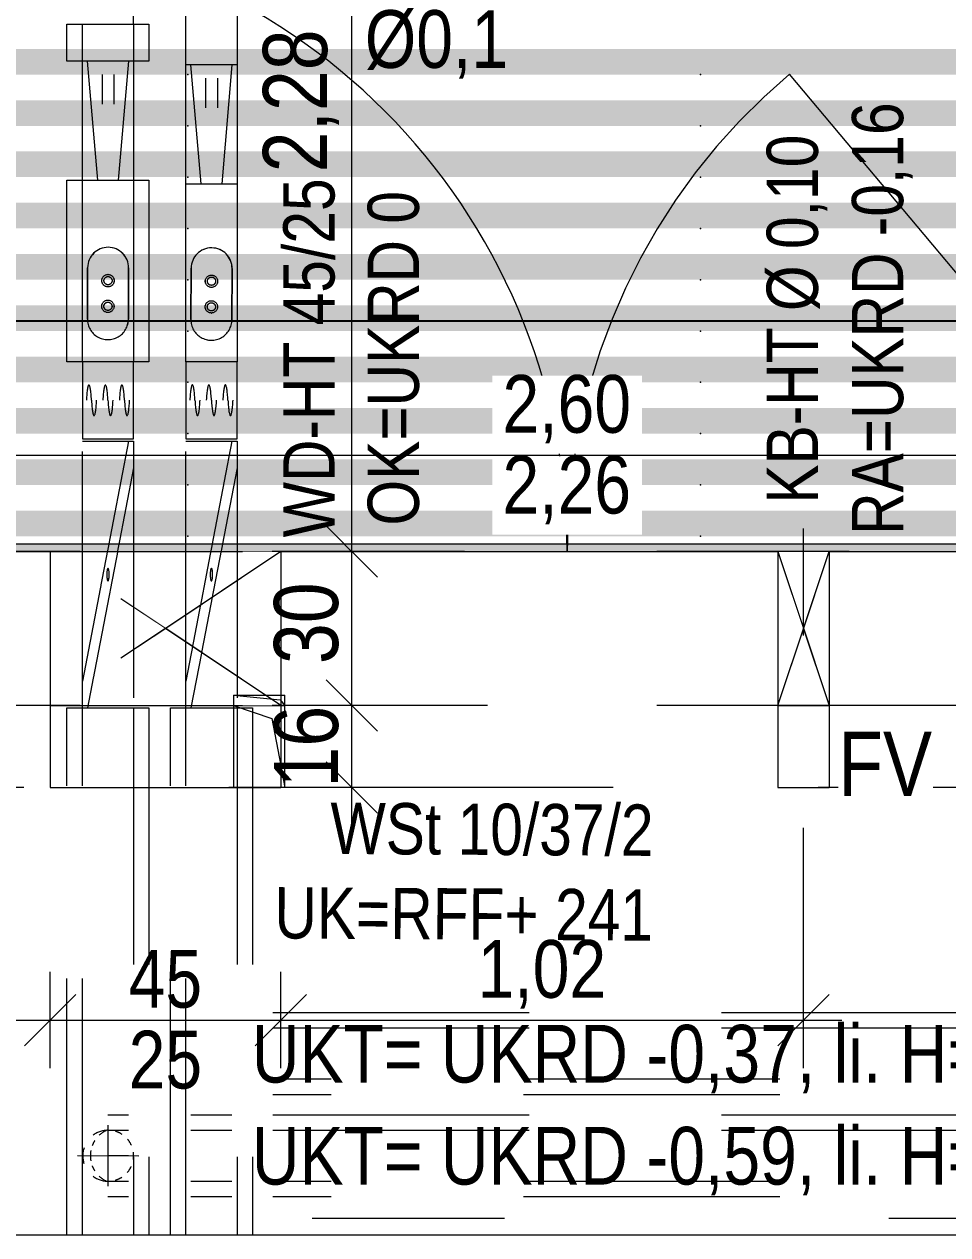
# Model space of a CAD drawing. Header units: centimetres. Extents: x 52.8 to 69.4, y 16.8 to 58.2.
# Drawn here: x 63.592 to 67.195, y 16.794 to 21.515 of the extents above; entities that cross this region are included whole.
import ezdxf
from ezdxf.xclip import XClip

# ---------------------------------------------------------------- set-up
doc = ezdxf.new("R2010")
doc.units = ezdxf.units.CM
doc.header["$MEASUREMENT"] = 0
doc.header["$XCLIPFRAME"] = 0
doc.set_wipeout_variables(frame=1)
for name, pattern in [('Achse', [50, 25, -12.5, 0, -12.5]), ('ML1_Strichlinie Eng Konstruktion', [0.225, 0.075, -0.15]), ('Strichlinie', [0.4, 0.3, -0.1]), ('Strichlinie kurz', [0.15, 0.075, -0.075]), ('Strichlinie-TGA', [0.175, 0.1, -0.075]), ('Strichlinie_ eng', [0.23, 0.15, -0.08]), ('Wipeout_Contour', [100, 0, -100])]:
    doc.linetypes.add(name, pattern=pattern)
for name, color, linetype in [('-2._Grundriss 2.UG_7_Achsen 50.gfb', 7, 'Continuous'), ('-2._Grundriss 2.UG_7_Bemaßung 100.gfb', 7, 'Continuous'), ('-2._Grundriss 2.UG_7_Bemaßung 50.gfb', 7, 'Continuous'), ('-2._Grundriss 2.UG_7_Bodenbelag.gfb', 7, 'Continuous'), ('-2._Grundriss 2.UG_7_Decken.gfb', 7, 'Continuous'), ('-2._Grundriss 2.UG_7_Fassade.gfb', 7, 'Continuous'), ('-2._Grundriss 2.UG_7_Neubau_Wände massiv.gfb', 7, 'Continuous'), ('-2._Grundriss 2.UG_7_Text 1_50.gfb', 7, 'Continuous'), ('-2._Grundriss 2.UG_7_Unterdecken.gfb', 7, 'Continuous'), ('-2._Grundriss 2.UG_7_Unterdecken_TGA_2UG.gfb', 7, 'Continuous'), ('-2._Grundriss 2.UG_7_Wände massiv.gfb', 7, 'Continuous')]:
    doc.layers.add(name, color=color, linetype=linetype)
doc.styles.add('ERSTELLTER_STIL_3', font='')
doc.styles.get('ERSTELLTER_STIL_3').set_extended_font_data('Arial Narrow')

# ---------------------------------------------------------------- blocks, each defined once
blk = doc.blocks.new('*X298')
at = {"layer": '-2._Grundriss 2.UG_7_Bodenbelag.gfb', "linetype": 'Continuous', "lineweight": 18, "true_color": 0xd7d7d7}
for points in [[(64.23, 21.4184), (62.71, 21.4184), (62.71, 21.3184), (64.23, 21.3184)], [(64.23, 21.4184), (64.23, 21.3184), (66.23, 21.3184), (66.23, 21.4184)], [(66.23, 21.4184), (66.23, 21.3184), (68.23, 21.3184), (68.23, 21.4184)], [(64.23, 21.2184), (62.71, 21.2184), (62.71, 21.1184), (64.23, 21.1184)], [(64.23, 21.2184), (64.23, 21.1184), (66.23, 21.1184), (66.23, 21.2184)], [(66.23, 21.2184), (66.23, 21.1184), (68.23, 21.1184), (68.23, 21.2184)], [(64.23, 21.0184), (62.71, 21.0184), (62.71, 20.9184), (64.23, 20.9184)], [(64.23, 21.0184), (64.23, 20.9184), (66.23, 20.9184), (66.23, 21.0184)], [(66.23, 21.0184), (66.23, 20.9184), (68.23, 20.9184), (68.23, 21.0184)], [(64.23, 20.8184), (62.71, 20.8184), (62.71, 20.7184), (64.23, 20.7184)], [(64.23, 20.8184), (64.23, 20.7184), (66.23, 20.7184), (66.23, 20.8184)], [(66.23, 20.8184), (66.23, 20.7184), (68.23, 20.7184), (68.23, 20.8184)], [(64.23, 20.6184), (62.71, 20.6184), (62.71, 20.5184), (64.23, 20.5184)], [(64.23, 20.6184), (64.23, 20.5184), (66.23, 20.5184), (66.23, 20.6184)], [(66.23, 20.6184), (66.23, 20.5184), (68.23, 20.5184), (68.23, 20.6184)], [(64.23, 20.4184), (62.71, 20.4184), (62.71, 20.3184), (64.23, 20.3184)], [(64.23, 20.4184), (64.23, 20.3184), (66.23, 20.3184), (66.23, 20.4184)], [(66.23, 20.4184), (66.23, 20.3184), (68.23, 20.3184), (68.23, 20.4184)], [(64.23, 20.2184), (62.71, 20.2184), (62.71, 20.1184), (64.23, 20.1184)], [(64.23, 20.2184), (64.23, 20.1184), (66.23, 20.1184), (66.23, 20.2184)], [(66.23, 20.2184), (66.23, 20.1184), (68.23, 20.1184), (68.23, 20.2184)], [(64.23, 20.0184), (62.71, 20.0184), (62.71, 19.9184), (64.23, 19.9184)], [(64.23, 20.0184), (64.23, 19.9184), (66.23, 19.9184), (66.23, 20.0184)], [(66.23, 20.0184), (66.23, 19.9184), (68.23, 19.9184), (68.23, 20.0184)], [(64.23, 19.8184), (62.71, 19.8184), (62.71, 19.7184), (64.23, 19.7184)], [(64.23, 19.8184), (64.23, 19.7184), (66.23, 19.7184), (66.23, 19.8184)], [(66.23, 19.8184), (66.23, 19.7184), (68.23, 19.7184), (68.23, 19.8184)], [(64.23, 19.6184), (62.71, 19.6184), (62.71, 19.5184), (64.23, 19.5184)], [(64.23, 19.6184), (64.23, 19.5184), (66.23, 19.5184), (66.23, 19.6184)], [(66.23, 19.6184), (66.23, 19.5184), (68.23, 19.5184), (68.23, 19.6184)]]:
    blk.add_hatch(color=254, dxfattribs=at).paths.add_polyline_path(points)
at = {"layer": '-2._Grundriss 2.UG_7_Bodenbelag.gfb', "color": 254, "linetype": 'Continuous', "lineweight": 18, "ltscale": 10, "true_color": 0xd7d7d7}
for p in [(64.23, 21.3184), (66.23, 21.3184), (64.23, 21.1184), (66.23, 21.1184), (64.23, 20.9184), (66.23, 20.9184), (64.23, 20.7184), (66.23, 20.7184), (64.23, 20.5184), (66.23, 20.5184), (64.23, 20.3184), (66.23, 20.3184), (64.23, 20.1184), (66.23, 20.1184), (64.23, 19.9184), (66.23, 19.9184), (64.23, 19.7184), (66.23, 19.7184), (64.23, 19.5184), (66.23, 19.5184)]:
    blk.add_point(p, dxfattribs=at)
blk = doc.blocks.new('Zeichnung_8_7', base_point=(42.57, 4.7584))
at = {"layer": '-2._Grundriss 2.UG_7_Bemaßung 50.gfb', "color": 7, "linetype": 'Continuous', "lineweight": 13, "ltscale": 10}
for p, q in [((64.7699, 18.9584), (64.9699, 18.7584)), ((65.0574, 18.8584), (64.6824, 18.8584)), ((64.8699, 18.5384), (64.8699, 18.8584)), ((64.7699, 18.6384), (64.9699, 18.4384)), ((65.0574, 18.5384), (64.6824, 18.5384)), ((64.8699, 18.3884), (64.8699, 18.5384)), ((63.6936, 17.4441), (63.6936, 17.8191)), ((64.5936, 17.4441), (64.5936, 17.8191)), ((66.6324, 17.4441), (66.6324, 17.8191)), ((63.7936, 17.7316), (63.5936, 17.5316)), ((64.6936, 17.7316), (64.4936, 17.5316)), ((66.5324, 17.5316), (66.7324, 17.7316)), ((60.73, 17.6316), (63.6936, 17.6316)), ((63.6936, 17.6316), (64.5936, 17.6316)), ((64.5936, 17.6316), (66.6324, 17.6316)), ((66.6324, 17.6316), (66.7824, 17.6316))]:
    blk.add_line(p, q, dxfattribs=at)
at = {"layer": '-2._Grundriss 2.UG_7_Bodenbelag.gfb', "color": 8, "linetype": 'Continuous', "lineweight": 13, "ltscale": 10, "flags": 128}
blk.add_lwpolyline([(62.71, 24.0184), (62.71, 19.4584), (68.71, 19.4584), (68.71, 24.0184)], close=True, dxfattribs=at)
at = {"layer": '-2._Grundriss 2.UG_7_Decken.gfb', "color": 7, "linetype": 'Strichlinie', "lineweight": 13, "ltscale": 10, "flags": 128}
blk.add_lwpolyline([(69.4002, 18.8584), (60.73, 18.8584), (60.73, 16.7942)], dxfattribs=at)
at = {"layer": '-2._Grundriss 2.UG_7_Fassade.gfb', "color": 7, "linetype": 'Continuous', "lineweight": 18, "ltscale": 10}
for p, q in [((66.5324, 18.8584), (66.7324, 18.8584)), ((66.5324, 18.5384), (66.7324, 18.5384))]:
    blk.add_line(p, q, dxfattribs=at)
at = {"layer": '-2._Grundriss 2.UG_7_Fassade.gfb', "color": 7, "linetype": 'Continuous', "lineweight": 13, "ltscale": 10}
for p, q in [((66.5324, 18.8584), (66.5324, 18.7184)), ((66.7324, 18.8584), (66.7324, 18.7184)), ((66.5324, 18.7184), (66.5324, 18.5384)), ((66.7324, 18.7184), (66.7324, 18.5384))]:
    blk.add_line(p, q, dxfattribs=at)
at = {"layer": '-2._Grundriss 2.UG_7_Unterdecken.gfb', "color": 7, "linetype": 'ML1_Strichlinie Eng Konstruktion', "lineweight": 18, "ltscale": 10, "flags": 128}
blk.add_lwpolyline([(62.53, 16.7942), (62.53, 16.8584), (68.43, 16.8584), (68.43, 18.8584), (60.73, 18.8584), (60.73, 16.7942)], dxfattribs=at)
at = {"layer": '-2._Grundriss 2.UG_7_Unterdecken_TGA_2UG.gfb', "color": 8, "linetype": 'Strichlinie-TGA', "lineweight": 13, "ltscale": 10}
for p, q in [((64.5625, 17.6606), (68.29, 17.6606)), ((64.5625, 17.6006), (68.29, 17.6006)), ((68.29, 17.4006), (64.5625, 17.4006)), ((68.29, 17.3406), (64.5625, 17.3406)), ((63.9188, 17.2624), (63.9988, 17.2624)), ((64.2425, 17.2624), (64.4025, 17.2624)), ((64.5625, 17.2624), (68.2902, 17.2624)), ((63.9188, 17.2024), (63.9988, 17.2024)), ((63.919, 16.9834), (63.9202, 17.2217)), ((64.2425, 17.2024), (64.4025, 17.2024)), ((64.5625, 17.2024), (68.2902, 17.2024)), ((63.8004, 17.1031), (64.0388, 17.102)), ((63.9988, 17.1024), (63.9188, 17.1024)), ((63.9988, 17.0024), (63.9188, 17.0024)), ((64.4025, 17.0024), (64.2425, 17.0024)), ((68.2902, 17.0024), (64.5625, 17.0024)), ((63.9988, 16.9424), (63.9188, 16.9424)), ((64.4025, 16.9424), (64.2425, 16.9424)), ((68.2902, 16.9424), (64.5625, 16.9424))]:
    blk.add_line(p, q, dxfattribs=at)
for centre, radius, start, end in [((63.9196, 17.1025), 0.0993, 89.7236, 125.72), ((63.9593, 17.1024), 0.1093, 114.5779, 133.0563), ((63.9196, 17.1026), 0.0993, 56.9873, 73.351), ((63.9593, 17.1024), 0.1093, 146.6589, 158.3909), ((63.9196, 17.1026), 0.0993, 24.26, 40.6237), ((63.9196, 17.1025), 0.0993, 161.7164, 197.7128), ((63.9593, 17.1024), 0.1093, 169.2389, 190.1903), ((63.9196, 17.1026), 0.0993, 351.5328, 7.8964), ((63.9593, 17.1024), 0.1093, 201.0383, 212.7703), ((63.9196, 17.1026), 0.0993, 318.8055, 335.1691), ((63.9196, 17.1025), 0.0993, 233.7092, 269.7056), ((63.9593, 17.1024), 0.1093, 226.3728, 244.8513), ((63.9196, 17.1026), 0.0993, 286.0782, 302.4419)]:
    blk.add_arc(centre, radius, start, end, dxfattribs=at)
at = {"layer": '-2._Grundriss 2.UG_7_Decken.gfb', "color": 7, "linetype": 'Continuous', "lineweight": 13, "ltscale": 10}
blk.add_blockref('*X298', (0, 0), dxfattribs=at)
at = {"layer": '-2._Grundriss 2.UG_7_Bemaßung 50.gfb', "color": 7, "linetype": 'Continuous', "lineweight": 13, "char_height": 0.225, "attachment_point": 7, "style": 'ERSTELLTER_STIL_3'}
for s, insert, width in [('\\A1;1,02', (65.361, 17.6766), 0.504002), ('\\A1;45', (63.9996, 17.6766), 0.288002), ('\\A1;25', (63.9996, 17.3616), 0.288002)]:
    blk.add_mtext(s, dxfattribs=dict(at, insert=insert, width=width))
at = {"layer": '-2._Grundriss 2.UG_7_Unterdecken_TGA_2UG.gfb', "color": 8, "linetype": 'Continuous', "lineweight": 13, "char_height": 0.225, "attachment_point": 5, "style": 'ERSTELLTER_STIL_3'}
for s, insert in [('\\A1;UKT= UKRD -0,37, li. H=2,41 m', (66.3061, 17.4794)), ('\\A1;UKT= UKRD -0,59, li. H=2,19 m', (66.3061, 17.0816))]:
    blk.add_mtext(s, dxfattribs=dict(at, insert=insert))
at = {"layer": '-2._Grundriss 2.UG_7_Wände massiv.gfb', "color": 7, "linetype": 'Continuous', "lineweight": 13, "char_height": 0.2, "attachment_point": 6, "rotation": 359.65, "style": 'ERSTELLTER_STIL_3'}
for s, insert in [('\\A1;WSt 10/37/2', (66.0473, 18.3702)), ('\\A1;UK=RFF+ 241', (66.0453, 18.0395))]:
    blk.add_mtext(s, dxfattribs=dict(at, insert=insert))
at = {"color": 254, "linetype": 'Wipeout_Contour', "lineweight": 0, "ltscale": 267.257262}
blk.add_wipeout([(64.5936, 18.8584), (63.6936, 18.8584), (63.6936, 18.5384), (64.5936, 18.5384)], dxfattribs=at).dxf.layer = '-2._Grundriss 2.UG_7_Fassade.gfb'
at = {"color": 254, "linetype": 'Wipeout_Contour', "lineweight": 0, "ltscale": 549.303516}
blk.add_wipeout([(60.73, 24.0184), (60.73, 19.4584), (69.4002, 19.4584), (69.4002, 19.4884), (60.76, 19.4884), (60.76, 23.9884), (69.4002, 23.9884), (69.4002, 24.0184)], dxfattribs=at).dxf.layer = '-2._Grundriss 2.UG_7_Wände massiv.gfb'
at = {"layer": '-2._Grundriss 2.UG_7_Wände massiv.gfb', "linetype": 'Continuous', "lineweight": 0, "true_color": 0x000000}
h = blk.add_hatch(dxfattribs=at)
h.set_pattern_fill('GIPS_0007', color=18, style=0, pattern_type=2)
h.set_pattern_definition([(45, (42.56998, 4.75838), (-0.03535534, 0.03535534), [0, -0.05])])
h.paths.add_polyline_path([(60.73, 24.0184), (60.73, 19.4584), (69.4002, 19.4584), (69.4002, 19.4884), (60.76, 19.4884), (60.76, 23.9884), (69.4002, 23.9884), (69.4002, 24.0184)])
at = {"layer": '-2._Grundriss 2.UG_7_Achsen 50.gfb', "color": 7, "linetype": 'Achse', "lineweight": 25, "ltscale": 10}
blk.add_line((54.53, 20.3584), (69.4002, 20.3584), dxfattribs=at)
at = {"layer": '-2._Grundriss 2.UG_7_Bemaßung 100.gfb', "color": 7, "linetype": 'Continuous', "lineweight": 13, "ltscale": 10}
blk.add_line((63.11, 19.8349), (68.31, 19.8349), dxfattribs=at)
at = {"layer": '-2._Grundriss 2.UG_7_Bemaßung 50.gfb', "color": 7, "linetype": 'Continuous', "lineweight": 13, "ltscale": 10}
for p, q in [((64.8699, 19.4584), (64.8699, 24.0184)), ((64.7699, 19.5584), (64.9699, 19.3584)), ((65.0574, 19.4584), (64.6824, 19.4584)), ((64.8699, 18.8584), (64.8699, 19.4584))]:
    blk.add_line(p, q, dxfattribs=at)
at = {"layer": '-2._Grundriss 2.UG_7_Decken.gfb', "color": 7, "linetype": 'Strichlinie_ eng', "lineweight": 13, "ltscale": 10, "flags": 128}
blk.add_lwpolyline([(69.4002, 36.1384), (62.61, 36.1384), (62.61, 31.0984), (62.61, 24.5184), (60.13, 24.5184), (60.13, 19.4584), (69.4002, 19.4584)], dxfattribs=at)
at = {"layer": '-2._Grundriss 2.UG_7_Fassade.gfb', "color": 7, "linetype": 'Continuous', "lineweight": 13, "ltscale": 10}
for p, q in [((63.6936, 18.8584), (64.5936, 18.8584)), ((63.6936, 18.8584), (63.6936, 18.7184)), ((64.409, 18.8584), (64.5579, 18.8073)), ((64.409, 18.8584), (64.609, 18.8584)), ((64.409, 18.8584), (64.409, 18.5384)), ((64.5936, 18.8584), (64.5936, 18.7184)), ((64.609, 18.5384), (64.609, 18.8584)), ((64.5579, 18.8073), (64.609, 18.5384)), ((63.6936, 18.7184), (63.6936, 18.5384)), ((64.5936, 18.7184), (64.5936, 18.5384)), ((63.6936, 18.5384), (64.5936, 18.5384))]:
    blk.add_line(p, q, dxfattribs=at)
at = {"layer": '-2._Grundriss 2.UG_7_Fassade.gfb', "color": 7, "linetype": 'Strichlinie_ eng', "lineweight": 13, "ltscale": 10}
blk.add_line((68.19, 18.5384), (63.27, 18.5384), dxfattribs=at)
at = {"layer": '-2._Grundriss 2.UG_7_Unterdecken_TGA_2UG.gfb', "color": 8, "linetype": 'Strichlinie-TGA', "lineweight": 13, "ltscale": 10}
for p, q in [((64.2225, 21.3569), (64.2225, 21.9632)), ((64.4225, 21.9632), (64.4225, 21.3569)), ((64.0188, 21.5147), (64.0188, 21.7384)), ((63.7588, 21.3712), (63.7588, 21.5147)), ((63.7588, 21.5147), (63.8188, 21.5147)), ((63.8188, 21.3712), (63.8188, 21.5147)), ((63.8188, 21.5147), (64.0188, 21.5147)), ((64.0188, 21.5147), (64.0188, 21.3712)), ((64.0188, 21.5147), (64.0788, 21.5147)), ((64.0788, 21.5147), (64.0788, 21.3712)), ((63.8188, 21.3712), (63.7588, 21.3712)), ((63.8188, 20.9072), (63.8188, 21.3712)), ((64.0188, 21.3712), (63.8188, 21.3712)), ((63.8788, 20.9072), (63.8388, 21.3712)), ((63.9988, 21.3712), (63.9588, 20.9072)), ((64.0188, 21.3712), (64.0188, 20.9072)), ((64.0788, 21.3712), (64.0188, 21.3712)), ((64.2225, 20.8929), (64.2225, 21.3569)), ((64.4225, 21.3569), (64.2225, 21.3569)), ((64.2825, 20.8929), (64.2425, 21.3569)), ((64.4025, 21.3569), (64.3625, 20.8929)), ((64.4225, 21.3569), (64.4225, 20.8929)), ((63.8956, 21.3183), (63.8956, 21.2023)), ((63.942, 21.3183), (63.942, 21.2023)), ((64.2993, 21.304), (64.2993, 21.188)), ((64.3457, 21.304), (64.3457, 21.188)), ((63.7588, 20.1984), (63.7588, 20.9072)), ((63.7588, 20.9072), (63.8188, 20.9072)), ((63.8188, 20.1984), (63.8188, 20.9072)), ((63.8188, 20.9072), (64.0188, 20.9072)), ((64.0188, 20.9072), (64.0188, 20.1984)), ((64.0188, 20.9072), (64.0788, 20.9072)), ((64.0788, 20.9072), (64.0788, 20.1984)), ((64.2225, 20.1984), (64.2225, 20.8929)), ((64.2225, 20.8929), (64.4225, 20.8929)), ((64.4225, 20.8929), (64.4225, 20.1984)), ((63.9198, 20.6447), (63.9197, 20.6447)), ((64.3235, 20.6425), (64.3234, 20.6425)), ((63.8393, 20.5651), (63.8385, 20.3651)), ((63.8386, 20.3651), (63.8395, 20.5651)), ((63.9191, 20.5387), (63.9189, 20.5387)), ((63.9985, 20.3644), (63.9993, 20.5644)), ((63.9993, 20.5644), (63.9986, 20.3644)), ((64.243, 20.5629), (64.2422, 20.3629)), ((64.2423, 20.3629), (64.2432, 20.5629)), ((64.3228, 20.5365), (64.3226, 20.5365)), ((64.4022, 20.3622), (64.403, 20.5622)), ((64.403, 20.5622), (64.4023, 20.3622)), ((63.9187, 20.4907), (63.9189, 20.4907)), ((63.9189, 20.4987), (63.9191, 20.4987)), ((63.9192, 20.5307), (63.919, 20.5307)), ((64.3224, 20.4885), (64.3226, 20.4885)), ((64.3226, 20.4965), (64.3228, 20.4965)), ((64.3229, 20.5285), (64.3227, 20.5285)), ((63.9186, 20.4387), (63.9185, 20.4387)), ((63.9185, 20.3987), (63.9186, 20.3987)), ((63.9188, 20.4307), (63.9186, 20.4307)), ((64.3223, 20.4365), (64.3222, 20.4365)), ((64.3222, 20.3965), (64.3223, 20.3965)), ((64.3225, 20.4285), (64.3223, 20.4285)), ((63.9183, 20.3907), (63.9184, 20.3907)), ((64.322, 20.3885), (64.3221, 20.3885)), ((63.9182, 20.2847), (63.9183, 20.2847)), ((64.3219, 20.2825), (64.322, 20.2825)), ((63.8188, 20.1984), (63.7588, 20.1984)), ((64.0188, 20.1984), (63.8188, 20.1984)), ((64.0188, 20.1981), (63.8188, 20.1981)), ((63.8188, 20.1981), (63.8188, 19.8981)), ((64.0788, 20.1984), (64.0188, 20.1984)), ((64.0188, 19.8981), (64.0188, 20.1981)), ((64.2225, 20.1984), (64.2225, 19.8984)), ((64.4225, 20.1984), (64.2225, 20.1984)), ((64.4225, 19.8984), (64.4225, 20.1984)), ((63.8188, 19.8981), (64.0188, 19.8981)), ((63.8188, 19.8884), (64.0188, 19.8884)), ((64.2225, 19.8984), (64.4225, 19.8984)), ((64.2225, 19.8886), (64.4225, 19.8886))]:
    blk.add_line(p, q, dxfattribs=at)
for centre, radius in [((63.9188, 20.5147), 0.024), ((63.919, 20.5147), 0.024), ((64.3225, 20.5125), 0.024), ((64.3227, 20.5125), 0.024), ((63.919, 20.5147), 0.016), ((63.9191, 20.5147), 0.016), ((64.3227, 20.5125), 0.016), ((64.3228, 20.5125), 0.016), ((63.9184, 20.4147), 0.024), ((63.9185, 20.4147), 0.024), ((63.9185, 20.4147), 0.016), ((63.9187, 20.4147), 0.016), ((64.3221, 20.4125), 0.024), ((64.3222, 20.4125), 0.024), ((64.3222, 20.4125), 0.016), ((64.3224, 20.4125), 0.016)]:
    blk.add_circle(centre, radius, dxfattribs=at)
for centre, start, end in [((63.9193, 20.5647), 359.7617, 179.7617), ((63.9195, 20.5647), 359.7617, 179.7617), ((64.323, 20.5625), 359.7617, 179.7617), ((64.3232, 20.5625), 359.7617, 179.7617), ((63.9185, 20.3647), 179.7617, 359.7617), ((63.9186, 20.3647), 179.7617, 359.7617), ((64.3222, 20.3625), 179.7617, 359.7617), ((64.3223, 20.3625), 179.7617, 359.7617)]:
    blk.add_arc(centre, 0.08, start, end, dxfattribs=at)
for centre, start_param, end_param in [((63.8445, 19.9948), 5.202346, 7.364024), ((63.9088, 19.9948), 5.202346, 7.364024), ((63.9732, 19.9948), 5.202346, 7.364024), ((64.2482, 19.995), 5.202346, 7.364024), ((64.3125, 19.995), 5.202346, 7.364024), ((64.3768, 19.995), 5.202346, 7.364024), ((63.8645, 20.1015), 2.060754, 4.222432), ((63.9288, 20.1015), 2.060754, 4.222432), ((63.9932, 20.1015), 2.060754, 4.222432), ((64.2682, 20.1017), 2.060754, 4.222432), ((64.3325, 20.1017), 2.060754, 4.222432), ((64.3968, 20.1017), 2.060754, 4.222432)]:
    blk.add_ellipse(centre, major_axis=(0, 0.1133), ratio=0.1, start_param=start_param, end_param=end_param, dxfattribs=at)
at = {"layer": '-2._Grundriss 2.UG_7_Wände massiv.gfb', "color": 7, "linetype": 'Continuous', "lineweight": 13, "ltscale": 10, "flags": 128}
for points in [[(69.4002, 24.0184), (60.73, 24.0184), (60.73, 19.4584), (69.4002, 19.4584)], [(69.4002, 23.9884), (60.76, 23.9884), (60.76, 19.4884), (69.4002, 19.4884)]]:
    blk.add_lwpolyline(points, dxfattribs=at)
at = {"layer": '-2._Grundriss 2.UG_7_Bemaßung 50.gfb', "color": 7, "linetype": 'Continuous', "lineweight": 13, "insert": (64.8199, 20.9371), "char_height": 0.25, "width": 0.560003, "attachment_point": 7, "rotation": 90, "style": 'ERSTELLTER_STIL_3'}
blk.add_mtext('\\A1;2,28', dxfattribs=at)
at = {"layer": '-2._Grundriss 2.UG_7_Unterdecken_TGA_2UG.gfb', "color": 8, "linetype": 'Continuous', "lineweight": 13, "insert": (65.2004, 21.436), "char_height": 0.225, "attachment_point": 5, "style": 'ERSTELLTER_STIL_3'}
blk.add_mtext('\\A1;Ø0,1', dxfattribs=at)
at = {"layer": '-2._Grundriss 2.UG_7_Wände massiv.gfb', "color": 7, "linetype": 'Continuous', "lineweight": 13, "char_height": 0.2, "rotation": 90, "style": 'ERSTELLTER_STIL_3'}
for s, insert, attachment_point in [('\\A1;RA=UKRD -0,16', (66.9399, 21.2101), 6), ('\\A1;KB-HT Ø 0,10', (66.6073, 21.084), 6), ('\\A1;WD-HT 45/25', (64.7041, 19.5135), 4), ('\\A1;OK=UKRD 0', (65.0334, 19.5596), 4)]:
    blk.add_mtext(s, dxfattribs=dict(at, insert=insert, attachment_point=attachment_point))
at = {"color": 254, "linetype": 'Wipeout_Contour', "lineweight": 0, "ltscale": 200.448588}
blk.add_wipeout([(64.1436, 19.1584), (63.6936, 19.4584), (63.6936, 18.8584)], dxfattribs=at).dxf.layer = '-2._Grundriss 2.UG_7_Neubau_Wände massiv.gfb'
at = {"color": 254, "linetype": 'Wipeout_Contour', "lineweight": 0, "ltscale": 207.709133}
blk.add_wipeout([(66.6324, 19.1584), (66.7324, 18.8584), (66.7324, 19.4584)], dxfattribs=at).dxf.layer = '-2._Grundriss 2.UG_7_Neubau_Wände massiv.gfb'
at = {"color": 254, "linetype": 'Wipeout_Contour', "lineweight": 0, "ltscale": 277.988336}
blk.add_wipeout([(66.7679, 18.4221), (67.1373, 18.4221), (67.1373, 18.8338), (66.7679, 18.8338)], dxfattribs=at).dxf.layer = '-2._Grundriss 2.UG_7_Text 1_50.gfb'
at = {"layer": '-2._Grundriss 2.UG_7_Text 1_50.gfb', "color": 7, "linetype": 'Continuous', "lineweight": 13, "insert": (66.7679, 18.7556), "char_height": 0.25, "attachment_point": 1, "style": 'ERSTELLTER_STIL_3'}
blk.add_mtext('\\A1;FV', dxfattribs=at)
at = {"color": 254, "linetype": 'Wipeout_Contour', "lineweight": 0, "ltscale": 201.215143}
blk.add_wipeout([(64.1436, 19.1584), (64.5936, 18.8584), (64.5936, 19.4584)], dxfattribs=at).dxf.layer = '-2._Grundriss 2.UG_7_Neubau_Wände massiv.gfb'
at = {"color": 254, "linetype": 'Wipeout_Contour', "lineweight": 0, "ltscale": 208.285752}
blk.add_wipeout([(66.6324, 19.1584), (66.5324, 19.4584), (66.5324, 18.8584)], dxfattribs=at).dxf.layer = '-2._Grundriss 2.UG_7_Neubau_Wände massiv.gfb'
at = {"color": 254, "linetype": 'Wipeout_Contour', "lineweight": 0, "ltscale": 201.150242}
blk.add_wipeout([(64.1436, 19.1584), (64.5936, 19.4584), (63.6936, 19.4584)], dxfattribs=at).dxf.layer = '-2._Grundriss 2.UG_7_Neubau_Wände massiv.gfb'
at = {"color": 254, "linetype": 'Wipeout_Contour', "lineweight": 0, "ltscale": 208.305352}
blk.add_wipeout([(66.6324, 19.1584), (66.7324, 19.4584), (66.5324, 19.4584)], dxfattribs=at).dxf.layer = '-2._Grundriss 2.UG_7_Neubau_Wände massiv.gfb'
at = {"layer": '-2._Grundriss 2.UG_7_Neubau_Wände massiv.gfb', "color": 7, "linetype": 'Strichlinie', "lineweight": 13, "ltscale": 10}
blk.add_line((68.14, 19.4584), (66.578, 21.3199), dxfattribs=at)
at = {"layer": '-2._Grundriss 2.UG_7_Neubau_Wände massiv.gfb', "color": 7, "linetype": 'Strichlinie kurz', "lineweight": 13, "ltscale": 10}
for p, q in [((68.31, 19.4584), (63.11, 19.4584)), ((63.6936, 19.4584), (64.5936, 19.4584)), ((66.7324, 19.4584), (66.5324, 19.4584))]:
    blk.add_line(p, q, dxfattribs=at)
at = {"layer": '-2._Grundriss 2.UG_7_Neubau_Wände massiv.gfb', "color": 7, "linetype": 'Continuous', "lineweight": 13, "ltscale": 10}
blk.add_arc((63.28, 19.4584), 2.43, 0, 90, dxfattribs=at)
at = {"layer": '-2._Grundriss 2.UG_7_Neubau_Wände massiv.gfb', "color": 7, "linetype": 'Strichlinie', "lineweight": 13, "ltscale": 10}
blk.add_arc((68.14, 19.4584), 2.43, 130, 180, dxfattribs=at)
at = {"layer": '-2._Grundriss 2.UG_7_Unterdecken_TGA_2UG.gfb', "color": 8, "linetype": 'Strichlinie-TGA', "lineweight": 13, "ltscale": 10}
for p, q in [((63.9142, 19.3724), (63.9141, 19.3684)), ((63.9141, 19.3684), (63.9142, 19.3643)), ((63.9144, 19.3764), (63.9142, 19.3724)), ((63.9142, 19.3643), (63.9144, 19.3604)), ((63.9147, 19.3801), (63.9144, 19.3764)), ((63.9144, 19.3604), (63.9147, 19.3567)), ((63.9151, 19.3835), (63.9147, 19.3801)), ((63.9147, 19.3567), (63.9151, 19.3533)), ((63.9156, 19.3865), (63.9151, 19.3835)), ((63.9162, 19.389), (63.9156, 19.3865)), ((63.9169, 19.3909), (63.9162, 19.389)), ((63.9177, 19.3922), (63.9169, 19.3909)), ((63.9184, 19.3929), (63.9177, 19.3922)), ((63.9192, 19.3929), (63.9184, 19.3929)), ((63.92, 19.3922), (63.9192, 19.3929)), ((63.9207, 19.3909), (63.92, 19.3922)), ((63.9214, 19.389), (63.9207, 19.3909)), ((63.922, 19.3865), (63.9214, 19.389)), ((63.9226, 19.3835), (63.922, 19.3865)), ((63.923, 19.3801), (63.9226, 19.3835)), ((63.9226, 19.3533), (63.923, 19.3567)), ((63.9233, 19.3764), (63.923, 19.3801)), ((63.923, 19.3567), (63.9233, 19.3604)), ((63.9235, 19.3724), (63.9233, 19.3764)), ((63.9233, 19.3604), (63.9235, 19.3643)), ((63.9236, 19.3684), (63.9235, 19.3724)), ((63.9235, 19.3643), (63.9236, 19.3684)), ((64.318, 19.3766), (64.3178, 19.3727)), ((64.3178, 19.3727), (64.3178, 19.3686)), ((64.3178, 19.3686), (64.3178, 19.3646)), ((64.3178, 19.3646), (64.318, 19.3606)), ((64.3184, 19.3803), (64.318, 19.3766)), ((64.318, 19.3606), (64.3184, 19.3569)), ((64.3188, 19.3837), (64.3184, 19.3803)), ((64.3184, 19.3569), (64.3188, 19.3535)), ((64.3193, 19.3867), (64.3188, 19.3837)), ((64.3199, 19.3892), (64.3193, 19.3867)), ((64.3206, 19.3912), (64.3199, 19.3892)), ((64.3214, 19.3925), (64.3206, 19.3912)), ((64.3221, 19.3931), (64.3214, 19.3925)), ((64.3229, 19.3931), (64.3221, 19.3931)), ((64.3237, 19.3925), (64.3229, 19.3931)), ((64.3244, 19.3912), (64.3237, 19.3925)), ((64.3251, 19.3892), (64.3244, 19.3912)), ((64.3257, 19.3867), (64.3251, 19.3892)), ((64.3262, 19.3837), (64.3257, 19.3867)), ((64.3267, 19.3803), (64.3262, 19.3837)), ((64.3262, 19.3535), (64.3267, 19.3569)), ((64.327, 19.3766), (64.3267, 19.3803)), ((64.3267, 19.3569), (64.327, 19.3606)), ((64.3272, 19.3727), (64.327, 19.3766)), ((64.327, 19.3606), (64.3272, 19.3646)), ((64.3272, 19.3686), (64.3272, 19.3727)), ((64.3272, 19.3646), (64.3272, 19.3686)), ((63.9151, 19.3533), (63.9156, 19.3503)), ((63.9156, 19.3503), (63.9162, 19.3478)), ((63.9162, 19.3478), (63.9169, 19.3459)), ((63.9169, 19.3459), (63.9177, 19.3445)), ((63.9177, 19.3445), (63.9184, 19.3439)), ((63.9184, 19.3439), (63.9192, 19.3439)), ((63.9192, 19.3439), (63.92, 19.3445)), ((63.92, 19.3445), (63.9207, 19.3459)), ((63.9207, 19.3459), (63.9214, 19.3478)), ((63.9214, 19.3478), (63.922, 19.3503)), ((63.922, 19.3503), (63.9226, 19.3533)), ((64.3188, 19.3535), (64.3193, 19.3505)), ((64.3193, 19.3505), (64.3199, 19.348)), ((64.3199, 19.348), (64.3206, 19.3461)), ((64.3206, 19.3461), (64.3214, 19.3448)), ((64.3214, 19.3448), (64.3221, 19.3441)), ((64.3221, 19.3441), (64.3229, 19.3441)), ((64.3229, 19.3441), (64.3237, 19.3448)), ((64.3237, 19.3448), (64.3244, 19.3461)), ((64.3244, 19.3461), (64.3251, 19.348)), ((64.3251, 19.348), (64.3257, 19.3505)), ((64.3257, 19.3505), (64.3262, 19.3535))]:
    blk.add_line(p, q, dxfattribs=at)
at = {"color": 254, "linetype": 'Wipeout_Contour', "lineweight": 0, "ltscale": 200.520663}
blk.add_wipeout([(64.1436, 19.1584), (63.6936, 18.8584), (64.5936, 18.8584)], dxfattribs=at).dxf.layer = '-2._Grundriss 2.UG_7_Neubau_Wände massiv.gfb'
at = {"color": 254, "linetype": 'Wipeout_Contour', "lineweight": 0, "ltscale": 207.697462}
blk.add_wipeout([(66.6324, 19.1584), (66.5324, 18.8584), (66.7324, 18.8584)], dxfattribs=at).dxf.layer = '-2._Grundriss 2.UG_7_Neubau_Wände massiv.gfb'
at = {"layer": '-2._Grundriss 2.UG_7_Bemaßung 50.gfb', "color": 7, "linetype": 'Strichlinie kurz', "lineweight": 13, "ltscale": 10}
blk.add_line((66.6324, 17.6316), (66.6324, 19.5488), dxfattribs=at)
at = {"layer": '-2._Grundriss 2.UG_7_Neubau_Wände massiv.gfb', "color": 7, "linetype": 'Strichlinie kurz', "lineweight": 13, "ltscale": 10}
for p, q in [((64.5936, 19.4584), (63.6936, 18.8584)), ((64.5936, 18.8584), (63.6936, 19.4584)), ((66.5324, 19.4584), (66.7324, 18.8584)), ((66.5324, 18.8584), (66.7324, 19.4584)), ((68.31, 18.8584), (63.11, 18.8584)), ((63.6936, 18.8584), (64.5936, 18.8584)), ((66.7324, 18.8584), (66.5324, 18.8584))]:
    blk.add_line(p, q, dxfattribs=at)
at = {"layer": '-2._Grundriss 2.UG_7_Neubau_Wände massiv.gfb', "color": 7, "linetype": 'Continuous', "lineweight": 13, "ltscale": 10}
for p, q in [((63.6936, 19.4584), (63.6936, 18.8584)), ((64.5936, 19.4584), (64.5936, 18.8584)), ((66.5324, 19.4584), (66.5324, 18.8584)), ((66.7324, 19.4584), (66.7324, 18.8584)), ((64.409, 18.8984), (64.5909, 18.8803)), ((64.409, 18.8984), (64.609, 18.8984)), ((64.409, 18.8984), (64.409, 18.8584)), ((64.609, 18.8584), (64.609, 18.8984)), ((64.5909, 18.8803), (64.609, 18.8584))]:
    blk.add_line(p, q, dxfattribs=at)
at = {"layer": '-2._Grundriss 2.UG_7_Unterdecken_TGA_2UG.gfb', "color": 8, "linetype": 'Strichlinie-TGA', "lineweight": 13, "ltscale": 10}
for p, q in [((63.8188, 18.8484), (63.8188, 19.8884)), ((63.9988, 19.8884), (63.8188, 18.9524)), ((64.0188, 19.8884), (64.0188, 18.8484)), ((64.2225, 18.8486), (64.2225, 19.8886)), ((64.4025, 19.8886), (64.2225, 18.9526)), ((64.4225, 19.8886), (64.4225, 18.8486)), ((64.0188, 19.7844), (63.8388, 18.8484)), ((64.4225, 19.7846), (64.2425, 18.8486)), ((63.7588, 16.7942), (63.7588, 18.8484)), ((63.7588, 18.8484), (63.8188, 18.8484)), ((63.8188, 16.7942), (63.8188, 18.8484)), ((63.8188, 18.8484), (64.0188, 18.8484)), ((64.0188, 18.8484), (64.0188, 16.7942)), ((64.0188, 18.8484), (64.0788, 18.8484)), ((64.0788, 18.8484), (64.0788, 16.7942)), ((64.1625, 16.7942), (64.1625, 18.8486)), ((64.1625, 18.8486), (64.2225, 18.8486)), ((64.2225, 16.7942), (64.2225, 18.8486)), ((64.2225, 18.8486), (64.4225, 18.8486)), ((64.4225, 18.8486), (64.4225, 16.7942)), ((64.4225, 18.8486), (64.4825, 18.8486)), ((64.4825, 18.8486), (64.4825, 16.7942))]:
    blk.add_line(p, q, dxfattribs=at)
at = {"layer": '-2._Grundriss 2.UG_7_Bemaßung 50.gfb', "color": 7, "linetype": 'Continuous', "lineweight": 13, "char_height": 0.25, "width": 0.320003, "attachment_point": 7, "rotation": 90, "style": 'ERSTELLTER_STIL_3'}
for s, insert in [('\\A1;30', (64.8199, 19.0197)), ('\\A1;16', (64.8199, 18.5384))]:
    blk.add_mtext(s, dxfattribs=dict(at, insert=insert))
at = {"color": 254, "linetype": 'Wipeout_Contour', "lineweight": 0, "ltscale": 274.740653}
blk.add_wipeout([(65.418, 19.8399), (66.002, 19.8399), (66.002, 20.1449), (65.418, 20.1449)], dxfattribs=at).dxf.layer = '-2._Grundriss 2.UG_7_Bemaßung 100.gfb'
at = {"layer": '-2._Grundriss 2.UG_7_Bemaßung 100.gfb', "color": 7, "linetype": 'Continuous', "lineweight": 13, "insert": (65.458, 19.8799), "char_height": 0.225, "width": 0.504002, "attachment_point": 7, "style": 'ERSTELLTER_STIL_3'}
blk.add_mtext('\\A1;2,60', dxfattribs=at)
at = {"color": 254, "linetype": 'Wipeout_Contour', "lineweight": 0, "ltscale": 274.376592}
blk.add_wipeout([(65.418, 19.5249), (66.002, 19.5249), (66.002, 19.8299), (65.418, 19.8299)], dxfattribs=at).dxf.layer = '-2._Grundriss 2.UG_7_Bemaßung 100.gfb'
at = {"layer": '-2._Grundriss 2.UG_7_Bemaßung 100.gfb', "color": 7, "linetype": 'Continuous', "lineweight": 13, "insert": (65.458, 19.5649), "char_height": 0.225, "width": 0.504002, "attachment_point": 7, "style": 'ERSTELLTER_STIL_3'}
blk.add_mtext('\\A1;2,26', dxfattribs=at)

msp = doc.modelspace()

# ---------------------------------------------------------------- linework, layer by layer
at = {"layer": '-2._Grundriss 2.UG_7_Decken.gfb', "color": 7, "linetype": 'Continuous', "lineweight": 13, "ltscale": 10, "flags": 128}
msp.add_lwpolyline([(54.53, 16.7942), (69.4002, 16.7942), (69.4002, 38.3115), (54.53, 38.3115)], close=True, dxfattribs=at)

# ---------------------------------------------------------------- next in the draw order: block references
at = {"color": 7, "linetype": 'Continuous', "lineweight": 13, "ltscale": 10}
ref = msp.add_blockref('Zeichnung_8_7', (42.57, 4.7584), dxfattribs=at)
XClip(ref).set_block_clipping_path([(54.5300182444, 16.794228408), (69.4001759032, 38.3115296116)])

doc.saveas('drawing.dxf')
